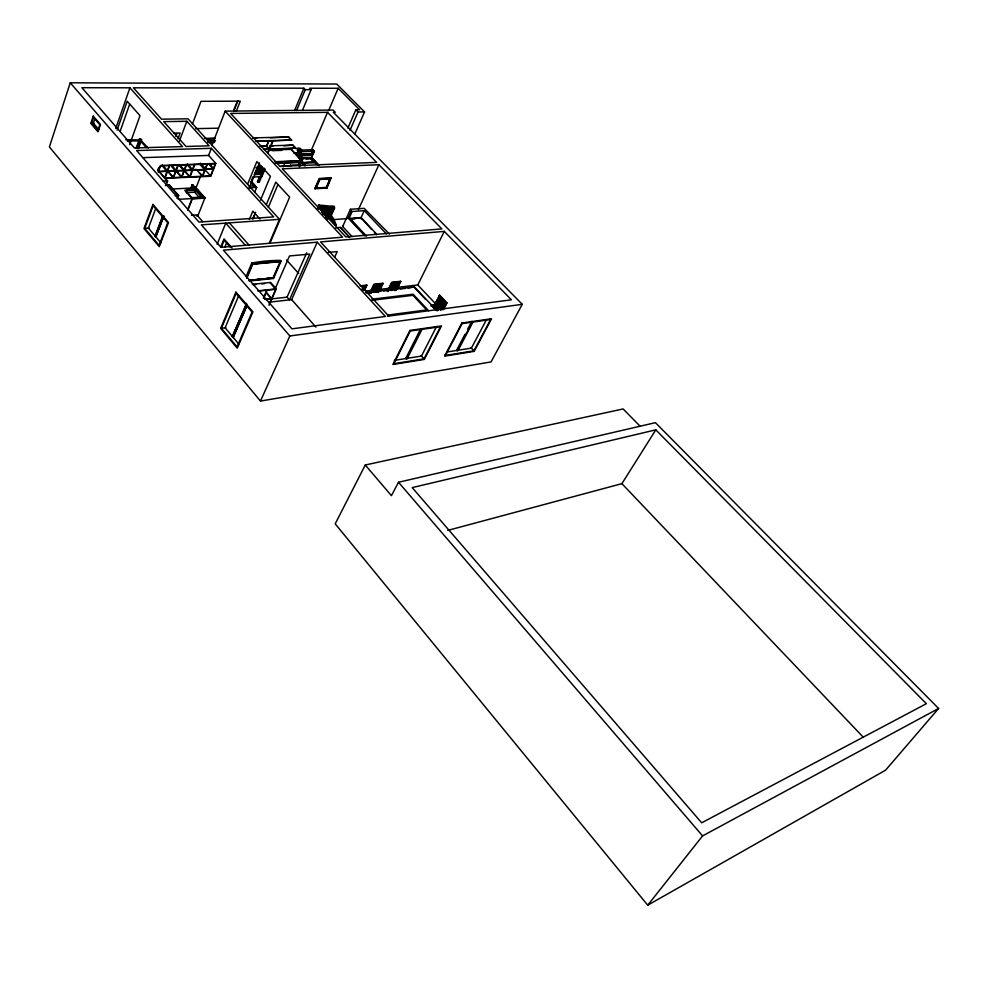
<?xml version="1.0" encoding="UTF-8"?>
<svg xmlns="http://www.w3.org/2000/svg" width="988" height="988" viewBox="0 0 988 988"><rect width="100%" height="100%" fill="white"/><g stroke="black" fill="none" stroke-linecap="round" stroke-linejoin="round"><path stroke-width="1.48" d="M329.362 215.619C330.906 221.423 334.265 223.708 336.291 225.079C335.117 222.362 330.227 208.876 327.942 218.793M335.784 225.017L335.13 224.745M319.087 205.875L318.815 205.232L317.481 208.172M192.104 184.805L194.179 187.794L192.178 184.929L195.216 187.312L192.104 184.805L190.264 189.573M354.692 134.306L364.572 111.916L336.735 84.054L70.247 82.794L49.4 146.965L260.462 401.066L491.036 361.929L522.269 304.329L333.327 112.274L335.253 112.249L333.079 110.038L225.178 111.138L211.803 145.644M91.464 123.204L93.44 117.362L99.825 124.735L97.824 130.589L91.464 123.204L93.946 123.167M94.811 118.795L93.329 123.167L98.775 129.502M115.757 128.465L129.91 87.808L81.88 87.697L134.393 147.965L182.508 146.595L129.91 87.808M117.115 130.144L127.205 101.221L140 115.645L129.7 144.606M120.091 131.515L129.687 104.098M331.104 215.829L334.586 207.986L334.389 206.517L318.482 205.022M136.072 148.237L139.432 138.9L140.79 138.863L141.63 139.814L138.505 148.521M137.134 148.571L140.271 139.851L139.432 138.9M169.257 165.576L164.477 178.346L210.777 176.259L215.816 163.415L160.723 165.527L157.598 170.035L160.575 165.91L207.048 164.132L202.318 176.272L196.242 169.467L191.635 169.652M158.278 171.924L160.723 165.527M175.839 136.332L176.914 133.466M178.013 138.765L180.162 133.034L174.012 133.17M144.693 228.339L153.152 205.714L167.75 222.745L159.093 245.407L144.693 228.339L149.126 228.03M164.86 178.322L169.64 165.564M179.285 141.395L186.831 121.277L163.736 121.635L186.028 146.483L209.11 145.829L186.831 121.277M155.808 208.32L148.398 228.08L160.859 242.838M165.478 185.756L167.231 181.076L157.845 170.307M166.132 184.941L167.627 180.965L157.747 169.64M192.425 124.006L200.972 101.332L240.282 101.147L236.342 111.199M173.061 177.964L177.852 165.243M173.431 177.939L178.235 165.231M163.922 216.323L155.622 236.947L155.005 236.218L162.551 216.335M155.252 236.206L162.798 216.323M156.116 236.91L155.499 236.181L162.785 216.965M155.622 236.947L163.712 215.631M155.869 236.922L163.415 217.039M186.139 164.934L181.471 177.21L175.395 170.319M186.522 164.91L181.841 177.198L175.765 170.307M177.111 198.514L178.211 195.636L168.985 185.052M177.593 198.489L178.692 195.612L169.467 185.028L165.91 185.201M194.352 164.613L189.659 176.84L183.583 169.985M194.735 164.601L190.029 176.827L183.953 169.961M189.313 189.14C191.116 191.215 187.708 188.165 190.647 190.005M189.535 190.017L189.659 189.128M208.369 141.161L214.347 141.284M192.969 184.756L191.129 189.523L189.745 189.622M202.775 221.72L197.785 216.002L204.936 197.835L196.056 187.794L200.379 176.642M215.816 163.415L208.604 155.437L211.37 148.311L136.64 150.559L198.946 222.078L273.664 216.915L211.37 148.311M187.621 209.987L192.055 198.551L184.818 190.301L197.242 189.659L204.491 197.859M199.7 197.958L194.648 192.228L195.439 190.19M187.93 210.086L192.277 198.897L204.788 198.193M200.329 163.563L205.418 169.232L202.688 176.259L199.65 172.851M209.382 164.02L213.445 168.54L205.566 168.862L207.406 164.107L215.31 163.81L210.419 176.284M197.551 190.239L185.645 190.709L191.709 197.612L203.627 197.106L197.551 190.239L195.377 190.351L201.503 197.069M233.687 110.384L237.071 101.727M233.687 111.595L237.972 100.64M217.138 244.345L225.746 223.127L245.32 245.296M220.645 247.259L224.041 238.911L232.019 248.013M221.349 247.235L224.227 240.183L230.216 247.025M247.692 183.99L256.831 161.587L270.428 176.309L260.523 200.144M251.52 180.261L252.94 176.803M257.139 167.799L254.299 174.666L255.188 174.629L257.72 168.429L256.25 167.837L257.72 168.429M224.943 246.938L226.672 242.715M249.198 188.029L259.498 162.872M256.855 141.321L272.713 140.901L269.378 149.003L266.501 145.915L268.711 140.518M266.76 146.249L268.007 143.211M256.225 172.702L257.745 168.997M256.3 174.58L258.831 168.38L258.251 167.75L259.227 167.713L259.807 168.343L257.275 174.53L255.719 173.95L257.819 173.851M259.227 167.713L256.682 173.9L257.275 174.53M258.325 172.616L259.844 168.899M261.301 167.627L258.399 174.481L259.35 174.444L261.882 168.256L260.35 167.664L261.882 168.256M260.14 146.446L266.352 146.261L269.242 149.349L267.625 153.301L269.65 149.336L295.857 148.175L292.967 145.137L269.971 145.816M249.211 186.09L255.25 185.707L251.236 181.323M258.201 182.175L260.56 176.457L261.684 176.407L259.325 182.125L258.201 182.175L257.522 181.434L259.412 176.852M262.993 168.207L260.449 174.394L261.684 174.333L264.228 168.158M261.684 174.333L261.104 173.703L263.129 168.763M254.62 192.388L256.682 187.374L255.225 185.781M253.546 177.013L261.894 176.63L265.068 168.911M249.359 219.509L252.829 211.136L259.943 219.04M294.597 110.52L303.847 88.204L133.417 87.808L161.538 119.178L188.041 118.807L279.493 219.336L269.267 243.307M296.585 110.57L305.267 89.649L303.847 88.204M252.953 218.36L254.114 215.557M252.755 219.262L255.657 212.297M270.218 137.801L288.731 136.999L291.621 140.049L273.12 140.889L269.786 148.99L295.857 148.175M302.377 110.52L311.084 89.661L309.664 88.216L338.168 88.278L359.607 109.767L355.865 109.804L347.838 128.156M266.377 204.528L275.763 182.088L289.632 197.106L270.465 242.023M283.321 166.725L285.063 162.575M274.553 161.711L301.883 160.661L291.201 149.361L301.735 160.995L275.924 161.995M283.63 145.755L292.967 145.137M268.427 207.134L277.826 184.731M221.423 328.275L236.107 293.448L252.076 312.023L237.046 346.862L221.423 328.275L225.844 327.72M299.154 155.487L301.501 149.954L299.92 148.286L297.894 148.348L297.153 150.114L298.734 151.794L314.394 151.201L311.368 157.549L319.001 165.564M296.511 153.733L296.758 153.14L298.413 154.61L296.511 153.733L297.931 153.696M297.549 153.696L298.944 150.213M297.684 153.708L299.092 150.374M246.049 276.615L251.779 263.043A175.135 94.811 25.9 0 1 280.394 260.375L281.049 261.104L273.503 278.493L249.482 280.975M297.623 154.252L299.488 149.978L301.501 149.954M297.87 154.387L298.672 152.498L300.093 154.005L313.085 153.548M238.651 295.82L225.116 327.806L238.787 344.034M246.605 277.875L252.446 263.796L281.049 261.104M246.827 278.134L252.718 264.228L280.382 261.622L273.244 278.073L248.717 280.592M301.093 151.646L299.29 155.894L312.282 155.425L310.862 153.943L299.315 154.338M299.685 162.081L298.512 164.86L290.274 165.231L290.151 166.441L290.929 165.836L290.349 165.218M299.142 164.835L300.315 162.057M300.908 160.649L300.463 161.723L275.899 162.674M299.697 165.663L302.661 158.698L297.363 153.239M299.426 166.91L303.057 158.401L297.87 152.93L294.016 153.066M302.97 163.662L303.242 162.328A17.969 8.176 23.8 0 0 301.982 160.735M306.008 159.08L306.453 158.031L311.381 157.858A10.201 4.57 24.4 0 0 314.802 161.464L314.678 162.847L313.776 162.835A68.098 31.604 24.9 0 0 303.946 163.613L303.18 163.761L304.39 162.551A68.123 31.579 24.9 0 1 314.221 161.785L315.123 161.797M306.996 159.019L307.453 157.969M311.393 150.09L327.522 112.336L376.613 162.378L279.975 166.355L230.612 113.447L327.522 112.336M307.972 158.945L308.429 157.882M328.547 110.767L338.168 88.278M247.173 305.416L232.983 337.476L232.316 336.686L246.605 303.291M232.563 336.649L246.247 304.662M232.316 336.686L246.494 304.625M308.935 158.846L309.38 157.784M310.652 155.141L312.974 149.707L314.394 151.201M232.983 337.476L246.679 305.477M233.23 337.439L246.926 305.44M309.874 158.722L310.318 157.672M310.331 158.66L310.775 157.611M310.38 158.648L310.998 157.623M310.615 158.698L311.195 157.697M310.961 158.945L314.085 151.213M314.604 162.007L314.913 161.266M263.388 298.215L266.859 290.225M263.759 298.166L267.365 289.632M280.382 261.622L273.021 277.813L250.026 280.172M314.863 188.498L319.223 178.495L330.968 177.914L326.892 188.177L314.863 188.498L326.892 188.177M315.172 188.819L319.532 178.816L331.264 178.235M315.839 187.868L319.606 179.198L330.128 178.68L326.571 187.559L315.839 187.868L326.571 187.559M316.074 188.128L319.853 179.458L330.363 178.927M275.43 288.187L289.509 255.954L309.787 254.101L289.435 299.858L287.051 297.166L265.858 299.549M269.267 304.045L275.738 289.249L270.243 283M269.032 305.378L276.269 288.842L270.613 282.407L252.348 284.334M349.987 130.342L358.039 111.99L364.572 111.916M326.336 187.3L330.128 178.68M326.596 187.868L330.968 177.914M318.358 209.357L319.495 206.776L333.944 208.554M287.051 297.166L306.725 252.792M324.706 214.952L327.349 211.975L322.397 211.37L322.743 213.655M324.99 215.458C334.203 209.752 318.976 209.16 322.212 212.506M325.62 216.57L330.041 210.79L321.149 209.703M326.003 217.261L330.968 210.259L320.754 209.011M326.398 217.94L328.139 214.507L330.276 213.371L331.894 209.728L320.371 208.32M327.312 217.582L328.683 214.865A2.309 1.704 -30.2 0 1 330.412 213.988L332.919 209.147L319.939 207.554M327.25 219.459L329.239 215.223A1.457 1.074 -30.2 0 1 331.042 214.754L331.153 214.828M269.304 302.192L291.645 299.611L317.234 242.196L385.382 316.469L291.942 328.843L223.424 250.174L317.234 242.196M334.24 207.826L330.597 215.977L335.883 224.968M260.462 401.066L289.855 335.982L522.269 304.329M349.616 237.305L340.366 227.401L349.567 237.404M352.086 236.626L342.675 226.573L350.394 209.271L364.164 208.345L389.494 234.119M364.992 235.959L348.196 218.126L351.358 211.16L350.394 209.271M348.245 218.175L348.986 218.459L352.16 211.494L364.263 210.654L386.419 233.909M371.29 229.154L361.966 218.681A1.507 0.704 25.2 0 0 360.015 217.866L350.913 218.953A1.482 0.704 25.1 0 0 350.654 219.916L365.313 235.465M350.654 219.916L350.851 219.484A1.482 0.704 25.1 0 1 351.098 218.521M334.722 257.065L337.217 251.594L328.139 252.422M358.385 209.654L378.898 164.712L441.858 228.907L345.8 236.922L282.272 168.825L378.898 164.712M352.395 218.842L360.015 217.866M348.986 218.459L361.077 217.582L364.263 210.654M362.102 289.015L363.362 286.347L362.46 289.385M363.164 288.891L364.424 286.224L365.362 286.125L363.831 290.484M362.892 290.596L364.782 286.606L365.721 286.508M363.485 290.114L365.362 286.125M364.226 290.324L366.709 285.087L364.733 290.386M369.549 293.399L373.896 284.272L382.924 283.26L379.775 290.941M370.167 293.226L374.254 284.655L383.282 283.642M370.562 293.041L374.353 285.112L375.317 285.001L372.513 291.979M370.908 293.424L374.699 285.483L375.662 285.371M372.155 291.608L375.317 285.001M373.711 291.843L376.86 285.236L377.898 285.124L374.736 291.719M374.39 291.349L377.898 285.124M375.502 291.213L378.651 284.618L379.639 284.507L376.823 291.485M375.848 291.596L379.009 285.001L379.985 284.89M375.848 292.423L379.639 284.507M377.515 290.978L380.676 284.396L381.948 284.668L378.157 292.572M377.873 291.361L381.022 284.766M377.811 292.189L380.973 285.606M379.812 289.743L382.924 283.26M387.321 291.312L391.693 282.272L400.535 281.284L397.534 288.545M388.025 290.966L392.051 282.654L400.893 281.654M388.321 290.954L392.125 283.099L393.076 282.988L390.248 289.904M389.309 290.015L392.471 283.47L393.422 283.371M389.902 289.533L393.076 282.988M391.421 289.768L394.595 283.235L395.608 283.124L392.434 289.657M391.446 290.583L395.608 283.124M393.804 287.841L396.349 282.617L397.3 282.506L394.484 289.41M393.52 289.521L396.694 283L397.658 282.889M394.126 289.039L397.3 282.506M394.521 290.225L398.325 282.395L399.226 282.296L395.768 290.497M394.867 290.596L398.67 282.766L399.572 282.667M395.422 290.114L399.226 282.296M396.163 290.274L400.535 281.284M408.118 288.064L414.454 286.915L437.067 310.899M396.324 287.471L417.776 284.976L444.291 231.39L511.401 299.796L387.469 316.222M422.222 328.942L407.18 358.656L406.352 358.792L405.833 358.236L420.172 329.844M406.352 358.792L421.382 329.053M431.176 306.119L434.535 305.737L438.647 309.948M431.398 305.243L434.436 304.847L439.672 295.264L446.909 302.871L443.661 309.219M439.672 295.264L434.535 305.416L431.521 305.811M438.536 310.17L435.004 306.082M435.597 304.699L439.499 296.968L440.697 297.734C441.08 301.797 433.942 305.613 436.77 305.453M436.017 304.65L439.919 296.919M436.35 305.514L440.697 297.734M441.821 300.883L438.549 307.33L437.301 306.515C436.894 302.18 444.18 298.709 441.228 298.784M437.301 306.515L441.648 298.734M438.129 307.379L442.056 299.648M439.005 308.318L442.945 300.587L444.143 301.365C444.538 305.514 437.351 309.232 440.216 309.096M439.425 308.268L443.365 300.537M439.796 309.145L444.143 301.365M440.623 310.034C440.24 306.095 447.354 302.106 444.563 302.303M441.043 309.973L444.983 302.242M442.019 309.528L445.304 303.081M442.439 309.466L445.069 304.316M443.007 309.738L446.909 302.871M365.276 465.002L335.204 523.838L647.733 905.206L885.594 770.171L938.6 708.458L655.427 422.666L398.522 482.268L391.421 495.667L365.276 465.002L623.132 408.946L639.767 425.877M436.548 326.571L421.468 356.063L394.298 360.385M424.025 358.854L440.537 326.682L410.242 331.017L393.841 363.72L424.025 358.854L420.962 355.507M445.069 354.853L445.563 355.384L462.137 323.595L490.591 319.519L490.097 319.001M464.953 334.376L456.678 350.147L457.197 350.703L457.975 350.579L473.178 321.668M467.719 329.115L471.856 321.236M457.197 350.703L472.388 321.792M486.553 319.556L471.387 348.122L447.49 351.926M445.563 355.384L473.931 350.814L490.591 319.519M447.786 530.395L621.897 483.651L655.81 429.854L926.361 703.691L701.678 822.806L412.206 487.615L655.81 429.854M647.733 905.206L702.591 835.897L938.6 708.458M127.291 141.111L139.518 140.802L139.938 139.95L125.76 139.679M405.833 358.236L407.18 358.656M342.861 225.894L342.675 226.573M387.531 315.086L426.655 309.936L412.935 295.313L372.241 300.278M431.287 305.897L433.794 305.564M371.859 299.228L413.132 294.226L428.669 310.763M365.486 292.633L414.454 286.915M366.807 292.893L371.402 292.362M374.452 292.003L380.578 291.287M383.64 290.929L388.222 290.386M391.285 290.027L397.411 289.311M400.473 288.953L405.055 288.422M365.684 291.015L390.198 288.175M363.72 286.73L362.361 286.458L363.362 286.347M264.599 299.339L271.688 298.537L266.217 292.275M360.138 285.828L366.709 285.087M360.484 286.211L367.067 285.47M258.004 290.83L276.269 288.842M258.35 291.151L275.738 289.249M253.224 284.803L255.941 284.507M261.734 283.902L264.574 283.605M256.979 279.382L259.696 279.11M266.785 278.381L269.823 278.073M259.77 263.277L252.718 264.228M262.685 263.006L269.959 262.326M272.873 262.055L280.16 261.363M444.291 231.39L320.569 241.912L388.692 316.037M139.518 139.345L139.629 140.79M335.71 227.858L340.366 227.401M331.721 219.744L346.936 218.632M279.493 219.336L201.367 224.856L220.942 247.333L342.564 237.182L225.178 111.138M191.487 215.31L197.217 214.939L196.773 216.063L197.785 216.002M433.683 305.798L434.893 306.305M178.408 199.329L204.936 197.835M186.263 192.672L194.648 192.228M175.135 195.797L178.692 195.612M249.248 187.769L256.682 187.374M194.352 187.35L195.216 187.312M170.85 189.066L196.056 187.794M257.522 181.434L259.325 182.125M163.23 181.174L167.627 180.965M334.24 206.443L330.647 206.529M306.453 158.031L302.316 158.117M164.626 177.964L210.568 175.901L204.491 169.121M259.869 173.764L261.104 173.703M158.562 171.356L167.231 170.998L162.143 165.206M256.719 167.244L262.376 167.009M167.466 171.369L175.679 171.023L171.603 166.404M176.049 171.01L183.953 170.677L178.865 164.934M184.324 170.665L192.154 170.344L188.091 165.774M192.524 170.331L204.825 169.812L199.749 164.144M257.547 167.417L260.597 167.293M280.419 166.478L288.842 166.145M258.831 168.38L259.807 168.343M276.85 163.366L301.13 162.403M257.547 166.552L261.783 166.379M205.418 169.232L213.309 168.911L209.234 164.391M158.413 171.739L167.083 171.381L163.02 166.737M275.479 163.082L301.278 162.069M299.203 158.537L303.057 158.401M303.847 158.549L311.059 158.278M299.722 158.809L302.661 158.698M143.124 157.648L208.604 155.437M294.548 153.325L297.586 153.313M297.783 153.535L298.413 154.61M263.463 149.188L269.378 149.003M264.796 149.497L269.242 149.349M268.415 150.09L291.201 149.361M269.514 150.398L281.555 150.015M272.49 150.682L281.704 150.386M300.871 150.102L312.974 149.707M260.289 146.101L266.501 145.915M269.823 146.162L272.898 146.076M208.579 142.037L214.581 141.877M208.209 142.26L214.334 142.087M255.608 141.012L291.621 140.049M208.196 142.507L214.396 142.507M140.271 139.851L141.63 139.814M204.59 138.444L215.112 138.184M214.396 138.518L206.838 138.863M214.544 138.678L206.9 138.703M252.706 137.9L288.731 136.999M252.508 138.246L256.831 138.147M215.532 140.457L207.678 140.802L215.421 140.741M195.673 128.638L218.237 128.205M352.099 211.494L351.407 211.21M305.267 89.649L311.084 89.661M322.977 214.334L324.459 214.519L326.423 212.272L323.076 211.864L323.187 213.606M323.039 205.578L326.089 205.961M334.487 208.246L319.272 206.369L319.161 204.627M148.274 148.052L140.58 140.098L140.333 140.79L146.323 147.632M355.865 109.804L358.039 111.99M140.333 140.79L141.272 140.086M311.677 157.537L318.988 165.206M621.897 483.651L863.438 737.381M311.949 159.204L317.667 165.218M299.895 148.373L301.365 149.917M439.252 295.326L446.477 302.921M288.582 137.344L291.485 140.395M439.499 296.968L440.278 297.783M442.945 300.587L443.723 301.414M298.018 148.435L299.488 149.978L297.894 148.348M292.831 145.471L295.708 148.521M361.077 217.582L376.786 234.304M374.464 232.501L376.576 234.736M297.796 153.103L298.66 154.017M305.008 165.021L301.933 161.773L301.624 162.514L304.687 165.762M301.204 161.353L305.391 165.774M417.776 284.976L439.722 308.194M437.721 306.465L438.549 307.33M434.436 304.847L438.536 309.207M350.851 219.484L366.56 236.144M414.231 287.347L425.544 299.339M431.707 305.872L435.819 310.232M470.881 347.591L473.931 350.814M261.005 175.666L261.894 176.63M258.757 173.814L259.35 174.444M254.608 173.999L255.188 174.629M251.841 182.36L254.916 185.732L254.595 186.497L250.495 182.002M200.478 163.193L205.566 168.862M286.594 260.017L298.685 273.515M199.897 163.761L204.973 169.442L192.672 169.948L187.597 164.23M187.214 164.243L192.302 169.961L184.472 170.282L179.384 164.551M179.013 164.564L184.101 170.307L176.197 170.628L172.134 166.009M229.352 222.88L248.927 244.999M272.849 277.764L273.503 278.493M195.142 189.77L194.537 189.091L186.757 189.486L187.362 190.178M291.645 299.611L315.888 327.077M171.751 166.033L175.815 170.64L167.614 170.986L162.526 165.194M190.906 189.276L191.511 189.955M251.779 263.043L252.446 263.796M167.503 170.64L173.579 177.568M167.12 170.652L173.196 177.581M266.056 292.646L271.527 298.895M70.247 82.794L289.855 335.982M398.522 482.268L702.591 835.897M232.81 336.624L233.477 337.402M359.817 218.299A1.507 0.704 25.2 0 1 361.509 218.891M300.784 161.007A17.957 8.176 23.8 0 1 302.785 163.391M313.048 161.464A10.189 4.582 24.4 0 1 312.653 161.106M311.973 160.377A10.189 4.582 24.4 0 1 311.665 160.019M298.956 165.317C300.648 167.713 298.117 163.749 298.956 165.317M323.805 213.532L325.176 212.679L323.805 212.519L323.805 213.532M93.255 116.127L90.797 123.426L98.01 131.824L100.517 124.513L93.255 116.127M152.967 204.442L143.976 228.524L159.278 246.667L168.491 222.559L152.967 204.442M192.141 185.472L190.474 189.807L191.339 189.758L193.006 185.435L192.141 185.472M235.91 292.127L220.633 328.411L237.231 348.184L252.916 311.875L235.91 292.127M409.946 330.412L392.866 364.486L424.309 359.422L441.5 325.916L409.946 330.412M461.89 323.002L444.612 356.137L474.166 351.37L491.53 318.778L461.89 323.002"/></g></svg>
